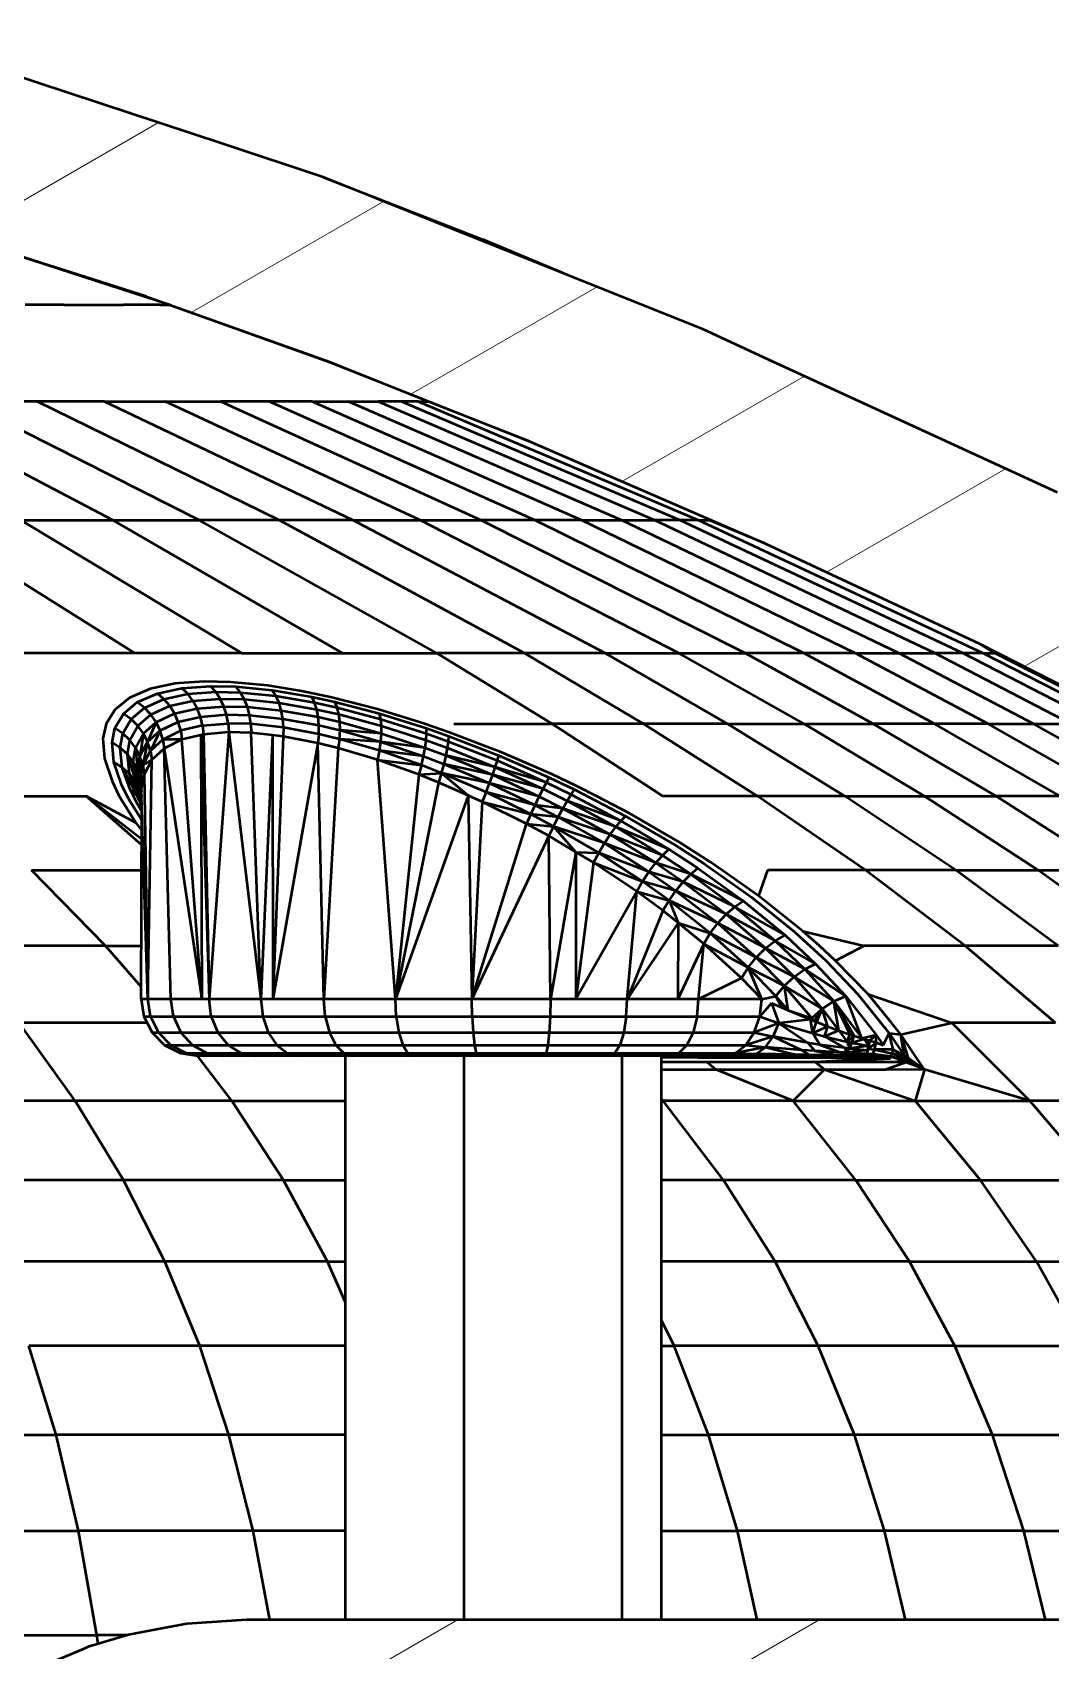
# Model space of a CAD drawing. Header units: millimetres. Extents: x -232 to 1390, y -69 to 653.
# Drawn here: x 210.38 to 228.26, y 326.87 to 355.3 of the extents above; entities that cross this region are included whole.
import ezdxf

# ---------------------------------------------------------------- set-up
doc = ezdxf.new("R2010")
doc.units = ezdxf.units.MM
doc.layers.add('Видимый контур (ГОСТ)', color=7, linetype='Continuous', lineweight=50)
doc.layers.add('Штриховка (ГОСТ)', color=7, linetype='Continuous', lineweight=18)

msp = doc.modelspace()

# ---------------------------------------------------------------- hatches: boundary and pattern name
at = {"layer": 'Штриховка (ГОСТ)'}
h = msp.add_hatch(dxfattribs=at)
h.set_pattern_fill('ANSI31', color=256, scale=25.4, angle=-15, style=0)
h.set_pattern_definition([(30, (0, 0), (-1.5875, 2.74963), [])])
h.paths.add_polyline_path([(243.533, 332.223), (243.621, 332.092), (244.2, 331.053), (244.35, 330.694), (244.424, 330.362), (244.459, 330.201), (244.476, 329.93), (244.444, 329.639), (244.415, 329.363), (244.341, 329.101), (244.264, 328.939), (244.096, 328.587), (243.939, 328.364), (243.892, 328.317), (243.538, 327.96), (243.354, 327.828), (243.316, 327.802), (242.803, 327.553), (242.695, 327.521), (242.542, 327.477), (241.976, 327.412), (214.141, 327.412), (213.094, 327.346), (212.685, 327.269), (212.07, 327.153), (211.36, 326.938), (211.27, 326.9), (210.394, 326.53), (209.949, 326.272), (209.492, 326.008), (208.894, 325.571), (208.748, 325.439), (208.117, 324.866), (207.718, 324.401), (207.439, 324.075), (207.018, 323.464), (206.878, 323.206), (206.519, 322.542), (206.261, 321.88), (206.14, 321.571), (205.946, 320.856), (205.884, 320.468), (205.78, 319.824), (205.741, 319.012), (205.741, 315.86), (205.741, 313.661), (205.741, 312.003), (205.741, 311.233), (205.741, 309.84), (205.741, 308.694), (205.741, 307.715), (205.741, 306.779), (205.741, 305.899), (205.741, 305.113), (205.741, 304.395), (205.741, 303.412), (205.741, 302.731), (205.741, 302.09), (205.741, 301.479), (205.741, 299.59), (205.741, 298.979), (205.741, 298.419), (205.741, 298.386), (205.741, 298.317), (207.245, 298.317), (208.055, 298.317), (208.604, 298.317), (208.741, 298.317), (208.741, 298.633), (208.741, 299.276), (208.741, 301.2), (208.741, 301.843), (208.741, 302.515), (208.741, 303.229), (208.741, 304.234), (208.741, 304.989), (208.741, 305.816), (208.741, 306.744), (208.741, 307.712), (208.741, 308.755), (208.741, 309.986), (208.741, 311.498), (208.741, 312.32), (208.741, 314.166), (208.741, 316.675), (208.741, 320.412), (208.806, 321.131), (208.889, 321.444), (208.966, 321.736), (209.266, 322.393), (209.617, 322.911), (209.924, 323.23), (210.118, 323.432), (210.621, 323.804), (210.746, 323.867), (211.265, 324.13), (211.708, 324.267), (211.863, 324.314), (212.577, 324.408), (212.741, 324.412), (245.612, 324.412), (246.09, 324.45), (246.39, 324.531), (246.693, 324.613), (247.044, 324.775), (247.118, 324.827), (247.559, 325.129), (247.742, 325.308), (247.836, 325.398), (248.204, 325.902), (248.377, 326.247), (248.505, 326.669), (248.558, 326.845), (248.606, 327.228), (248.587, 327.447), (248.53, 328.102), (248.395, 328.543), (248.395, 328.543), (248.095, 329.524), (247.668, 330.545), (247.668, 330.545), (246.948, 332.269), (246.839, 332.45), (246.839, 332.45), (245.777, 334.221), (245.777, 334.221), (245.413, 334.829), (244.542, 335.9), (244.542, 335.9), (243.589, 337.073), (243.127, 337.514), (243.127, 337.514), (241.507, 339.06), (241.507, 339.06), (241.268, 339.288), (239.67, 340.512), (239.67, 340.512), (238.297, 341.564), (237.687, 341.951), (237.687, 341.951), (234.489, 343.979), (233.235, 344.648), (233.235, 344.648), (228.797, 347.019), (228.374, 347.214), (228.374, 347.214), (223.31, 349.546), (223.31, 349.546), (222.149, 350.081), (218.332, 351.61), (218.332, 351.61), (215.485, 352.751), (213.723, 353.335), (213.723, 353.335), (209.929, 354.593), (208.735, 354.96), (208.727, 354.962), (207.511, 355.295), (207.511, 352.19), (208.215, 351.985), (209.019, 351.734), (212.387, 350.657), (212.825, 350.5), (215.603, 349.505), (217.374, 348.8), (219.115, 348.107), (222.324, 346.718), (223.246, 346.319), (226.999, 344.559), (227.345, 344.384), (229.78, 343.144), (230.254, 342.903), (232.115, 341.867), (233.016, 341.365), (234.318, 340.564), (235.347, 339.931), (236.359, 339.237), (237.314, 338.582), (238.21, 337.888), (238.973, 337.298), (239.855, 336.518), (240.374, 336.059), (241.283, 335.123), (241.668, 334.726), (242.503, 333.698), (242.734, 333.414)])
h.paths.add_polyline_path([(124.773, 350.488), (126.323, 351.018), (128.575, 351.734), (129.378, 351.985), (129.955, 352.152), (130.083, 352.19), (130.083, 355.295), (129.915, 355.249), (128.867, 354.962), (128.859, 354.96), (127.665, 354.593), (123.87, 353.338), (123.87, 353.338), (122.243, 352.799), (119.262, 351.609), (119.262, 351.609), (115.59, 350.143), (114.285, 349.543), (114.285, 349.543), (109.22, 347.213), (109.219, 347.213), (108.797, 347.019), (105.902, 345.536), (104.357, 344.653), (104.357, 344.653), (101.684, 343.126), (99.917, 341.938), (99.917, 341.938), (98.302, 340.852), (97.91, 340.532), (97.91, 340.532), (96.094, 339.05), (96.093, 339.05), (95.589, 338.639), (94.481, 337.502), (94.481, 337.502), (93.4, 336.393), (93.042, 335.91), (93.042, 335.91), (91.798, 334.23), (91.798, 334.23), (91.622, 333.993), (90.793, 332.431), (90.793, 332.431), (90.176, 331.266), (89.921, 330.549), (89.921, 330.549), (89.206, 328.54), (89.206, 328.54), (89.096, 328.23), (88.989, 327.614), (88.988, 327.449), (88.987, 327.228), (89.081, 326.666), (89.09, 326.612), (89.217, 326.247), (89.386, 325.941), (89.518, 325.7), (89.758, 325.398), (89.855, 325.312), (90.224, 324.981), (90.474, 324.824), (90.55, 324.775), (91.127, 324.536), (91.2, 324.519), (91.504, 324.45), (91.982, 324.412), (124.853, 324.412), (125.57, 324.347), (125.731, 324.314), (125.885, 324.265), (126.418, 324.093), (126.849, 323.868), (126.973, 323.804), (127.549, 323.367), (127.674, 323.233), (127.976, 322.911), (128.31, 322.407), (128.375, 322.308), (128.627, 321.736), (128.701, 321.443), (128.804, 321.036), (128.853, 320.412), (128.853, 316.9), (128.853, 314.312), (128.853, 312.422), (128.853, 311.605), (128.853, 310.063), (128.853, 308.813), (128.853, 307.756), (128.853, 306.789), (128.853, 305.851), (128.853, 305.016), (128.853, 304.255), (128.853, 303.25), (128.853, 302.531), (128.853, 301.854), (128.853, 301.207), (128.853, 299.283), (128.853, 298.637), (128.853, 298.419), (128.853, 298.317), (129.538, 298.317), (131.853, 298.317), (131.853, 298.389), (131.853, 298.419), (131.853, 298.986), (131.853, 299.601), (131.853, 301.49), (131.853, 302.104), (131.853, 302.749), (131.853, 303.436), (131.853, 304.419), (131.853, 305.143), (131.853, 305.937), (131.853, 306.828), (131.853, 307.762), (131.853, 308.754), (131.853, 309.919), (131.853, 311.34), (131.853, 312.104), (131.853, 313.802), (131.853, 316.069), (131.853, 319.012), (131.788, 320.054), (131.716, 320.469), (131.648, 320.856), (131.354, 321.863), (130.941, 322.819), (130.721, 323.208), (130.576, 323.464), (129.965, 324.318), (129.883, 324.407), (129.258, 325.083), (128.848, 325.442), (128.7, 325.571), (127.842, 326.174), (127.648, 326.277), (126.922, 326.662), (126.325, 326.902), (126.233, 326.938), (125.223, 327.223), (124.91, 327.271), (124.194, 327.379), (123.453, 327.412), (95.618, 327.412), (95.346, 327.427), (94.9, 327.528), (94.79, 327.553), (94.539, 327.657), (94.247, 327.84), (94.056, 327.96), (93.853, 328.141), (93.709, 328.322), (93.498, 328.587), (93.367, 328.825), (93.328, 328.936), (93.179, 329.363), (93.134, 329.631), (93.135, 330.201), (93.17, 330.362), (93.244, 330.694), (93.394, 331.053), (94.063, 332.223), (94.16, 332.393), (95.051, 333.668), (95.082, 333.705), (96.083, 334.9), (96.307, 335.127), (97.272, 336.109), (97.739, 336.538), (99.228, 337.787), (99.377, 337.897), (100.986, 339.085), (101.23, 339.245), (103.063, 340.451), (103.27, 340.573), (105.476, 341.873), (105.78, 342.052), (107.817, 343.138), (108.865, 343.697), (110.252, 344.376), (112.146, 345.304), (115.269, 346.721), (115.903, 347.009), (119.583, 348.559), (120.218, 348.805), (123.034, 349.895)])
h.paths.add_polyline_path([(142.297, 346.317), (140.797, 346.317), (140.797, 346.283), (140.797, 344.875), (140.797, 315.317), (140.846, 315.008), (140.895, 314.699), (141.037, 314.42), (141.179, 314.141), (141.4, 313.92), (141.621, 313.699), (141.9, 313.557), (142.179, 313.415), (142.488, 313.366), (142.797, 313.317), (168.797, 313.317), (194.797, 313.317), (195.106, 313.366), (195.415, 313.415), (195.694, 313.557), (195.973, 313.699), (196.194, 313.92), (196.415, 314.141), (196.557, 314.42), (196.699, 314.699), (196.748, 315.008), (196.797, 315.317), (196.797, 344.875), (196.797, 346.283), (196.797, 346.317), (195.297, 346.317), (193.797, 346.317), (193.797, 346.283), (193.797, 344.895), (193.797, 316.817), (193.785, 316.74), (193.772, 316.662), (193.737, 316.593), (193.701, 316.523), (193.646, 316.468), (193.591, 316.412), (193.521, 316.377), (193.451, 316.341), (193.374, 316.329), (193.297, 316.317), (168.797, 316.317), (144.297, 316.317), (144.22, 316.329), (144.142, 316.341), (144.073, 316.377), (144.003, 316.412), (143.948, 316.468), (143.892, 316.523), (143.857, 316.593), (143.821, 316.662), (143.809, 316.74), (143.797, 316.817), (143.797, 344.895), (143.797, 346.317), (143.628, 346.317)])

# ---------------------------------------------------------------- linework, layer by layer
at = {"layer": 'Видимый контур (ГОСТ)'}
for p, q in [((213.723, 353.335), (209.929, 354.593)), ((215.485, 352.751), (213.723, 353.335)), ((213.723, 353.335), (213.723, 353.335)), ((218.332, 351.61), (215.485, 352.751)), ((215.485, 352.751), (218.29, 351.655)), ((212.825, 350.5), (209.01, 351.734)), ((212.387, 350.657), (209.01, 351.734)), ((209.019, 351.734), (212.387, 350.657)), ((218.332, 351.61), (218.29, 351.655)), ((219.766, 351.036), (218.29, 351.655)), ((222.149, 350.081), (218.332, 351.61)), ((218.332, 351.61), (218.332, 351.61)), ((210.932, 350.509), (210.254, 350.509)), ((210.932, 350.509), (211.508, 350.509)), ((211.508, 350.509), (211.982, 350.509)), ((212.351, 350.509), (211.982, 350.509)), ((212.616, 350.509), (212.351, 350.509)), ((212.387, 350.657), (212.825, 350.5)), ((212.616, 350.509), (212.775, 350.509)), ((215.603, 349.505), (212.775, 350.509)), ((212.775, 350.509), (212.825, 350.5)), ((212.825, 350.5), (215.603, 349.505)), ((223.31, 349.546), (222.149, 350.081)), ((215.603, 349.505), (217.374, 348.8)), ((217.32, 348.813), (215.603, 349.505)), ((228.374, 347.214), (223.31, 349.546)), ((223.31, 349.546), (223.31, 349.546)), ((211.794, 346.729), (207.818, 348.813)), ((213.307, 346.729), (209.191, 348.813)), ((210.467, 348.813), (209.191, 348.813)), ((214.712, 346.729), (210.467, 348.813)), ((211.642, 348.813), (210.467, 348.813)), ((216.007, 346.729), (211.642, 348.813)), ((211.642, 348.813), (212.714, 348.813)), ((217.189, 346.729), (212.714, 348.813)), ((212.714, 348.813), (213.681, 348.813)), ((218.254, 346.729), (213.681, 348.813)), ((214.539, 348.813), (213.681, 348.813)), ((219.199, 346.729), (214.539, 348.813)), ((215.287, 348.813), (214.539, 348.813)), ((220.023, 346.729), (215.287, 348.813)), ((215.287, 348.813), (215.923, 348.813)), ((220.724, 346.729), (215.923, 348.813)), ((215.923, 348.813), (216.445, 348.813)), ((221.3, 346.729), (216.445, 348.813)), ((216.853, 348.813), (216.445, 348.813)), ((221.749, 346.729), (216.853, 348.813)), ((217.145, 348.813), (216.853, 348.813)), ((222.071, 346.729), (217.145, 348.813)), ((217.145, 348.813), (217.32, 348.813)), ((219.115, 348.107), (217.32, 348.813)), ((217.374, 348.8), (219.115, 348.107)), ((219.115, 348.107), (222.324, 346.718)), ((212.18, 344.389), (208.461, 346.729)), ((214.057, 344.389), (210.177, 346.729)), ((210.177, 346.729), (211.794, 346.729)), ((215.825, 344.389), (211.794, 346.729)), ((211.794, 346.729), (213.307, 346.729)), ((214.712, 346.729), (213.307, 346.729)), ((217.48, 344.389), (213.307, 346.729)), ((219.017, 344.389), (214.712, 346.729)), ((216.007, 346.729), (214.712, 346.729)), ((220.434, 344.389), (216.007, 346.729)), ((216.007, 346.729), (217.189, 346.729)), ((221.726, 344.389), (217.189, 346.729)), ((217.189, 346.729), (218.254, 346.729)), ((219.199, 346.729), (218.254, 346.729)), ((222.891, 344.389), (218.254, 346.729)), ((223.925, 344.389), (219.199, 346.729)), ((220.023, 346.729), (219.199, 346.729)), ((224.826, 344.389), (220.023, 346.729)), ((220.023, 346.729), (220.724, 346.729)), ((225.593, 344.389), (220.724, 346.729)), ((220.724, 346.729), (221.3, 346.729)), ((221.749, 346.729), (221.3, 346.729)), ((226.222, 344.389), (221.3, 346.729)), ((226.714, 344.389), (221.749, 346.729)), ((222.071, 346.729), (221.749, 346.729)), ((227.065, 344.389), (222.071, 346.729)), ((222.071, 346.729), (222.264, 346.729)), ((223.246, 346.319), (222.264, 346.729)), ((222.324, 346.718), (223.246, 346.319)), ((223.246, 346.319), (226.999, 344.559)), ((226.999, 344.559), (227.345, 344.384)), ((227.277, 344.389), (226.999, 344.559)), ((212.18, 344.389), (210.198, 344.389)), ((214.057, 344.389), (212.18, 344.389)), ((214.057, 344.389), (215.825, 344.389)), ((215.825, 344.389), (217.48, 344.389)), ((219.506, 343.151), (217.48, 344.389)), ((219.017, 344.389), (217.48, 344.389)), ((221.107, 343.151), (219.017, 344.389)), ((220.434, 344.389), (219.017, 344.389)), ((222.582, 343.151), (220.434, 344.389)), ((220.434, 344.389), (221.726, 344.389)), ((223.928, 343.151), (221.726, 344.389)), ((221.726, 344.389), (222.891, 344.389)), ((225.142, 343.151), (222.891, 344.389)), ((223.925, 344.389), (222.891, 344.389)), ((226.219, 343.151), (223.925, 344.389)), ((224.826, 344.389), (223.925, 344.389)), ((227.158, 343.151), (224.826, 344.389)), ((224.826, 344.389), (225.593, 344.389)), ((227.956, 343.151), (225.593, 344.389)), ((225.593, 344.389), (226.222, 344.389)), ((228.612, 343.151), (226.222, 344.389)), ((226.714, 344.389), (226.222, 344.389)), ((229.124, 343.151), (226.714, 344.389)), ((227.065, 344.389), (226.714, 344.389)), ((229.49, 343.151), (227.065, 344.389)), ((227.065, 344.389), (227.277, 344.389)), ((229.71, 343.151), (227.277, 344.389)), ((227.345, 344.384), (229.78, 343.144)), ((212.447, 343.764), (212.085, 343.609)), ((212.223, 343.531), (212.575, 343.684)), ((212.886, 343.858), (212.447, 343.764)), ((212.575, 343.684), (213.002, 343.777)), ((212.691, 343.583), (212.575, 343.684)), ((212.691, 343.583), (213.107, 343.675)), ((212.96, 343.863), (212.886, 343.858)), ((213.404, 343.895), (212.96, 343.863)), ((213.002, 343.777), (213.507, 343.813)), ((213.107, 343.675), (213.002, 343.777)), ((213.107, 343.675), (213.6, 343.711)), ((213.198, 343.556), (213.107, 343.675)), ((213.858, 343.885), (213.404, 343.895)), ((213.6, 343.711), (213.507, 343.813)), ((213.507, 343.813), (213.951, 343.804)), ((213.679, 343.592), (213.6, 343.711)), ((213.6, 343.711), (214.032, 343.702)), ((214.512, 343.822), (213.858, 343.885)), ((214.032, 343.702), (213.951, 343.804)), ((213.951, 343.804), (214.59, 343.741)), ((214.101, 343.582), (214.032, 343.702)), ((214.032, 343.702), (214.656, 343.64)), ((215.077, 343.728), (214.512, 343.822)), ((214.656, 343.64), (214.59, 343.741)), ((214.59, 343.741), (215.285, 343.624)), ((214.711, 343.521), (214.656, 343.64)), ((214.656, 343.64), (215.335, 343.524)), ((215.223, 343.704), (215.077, 343.728)), ((215.637, 343.615), (215.223, 343.704)), ((211.832, 343.405), (211.753, 343.274)), ((212.085, 343.609), (211.832, 343.405)), ((211.98, 343.329), (212.223, 343.531)), ((212.114, 343.231), (212.35, 343.431)), ((212.35, 343.431), (212.223, 343.531)), ((212.35, 343.431), (212.691, 343.583)), ((212.46, 343.313), (212.35, 343.431)), ((212.46, 343.313), (212.792, 343.464)), ((212.792, 343.464), (212.691, 343.583)), ((212.792, 343.464), (213.198, 343.556)), ((212.876, 343.33), (212.792, 343.464)), ((212.876, 343.33), (213.273, 343.421)), ((213.198, 343.556), (213.679, 343.592)), ((213.273, 343.421), (213.198, 343.556)), ((213.273, 343.421), (213.743, 343.458)), ((213.33, 343.276), (213.273, 343.421)), ((213.743, 343.458), (213.679, 343.592)), ((213.679, 343.592), (214.101, 343.582)), ((213.79, 343.312), (213.743, 343.458)), ((213.743, 343.458), (214.156, 343.448)), ((214.156, 343.448), (214.101, 343.582)), ((214.101, 343.582), (214.711, 343.521)), ((214.194, 343.303), (214.156, 343.448)), ((214.156, 343.448), (214.751, 343.387)), ((214.751, 343.387), (214.711, 343.521)), ((214.711, 343.521), (215.374, 343.405)), ((214.777, 343.241), (214.751, 343.387)), ((214.751, 343.387), (215.4, 343.271)), ((215.335, 343.524), (215.285, 343.624)), ((215.285, 343.624), (215.689, 343.537)), ((215.374, 343.405), (215.335, 343.524)), ((215.335, 343.524), (215.731, 343.437)), ((215.4, 343.271), (215.374, 343.405)), ((215.374, 343.405), (215.76, 343.319)), ((216.442, 343.408), (215.637, 343.615)), ((215.731, 343.437), (215.689, 343.537)), ((215.689, 343.537), (216.477, 343.332)), ((215.76, 343.319), (215.731, 343.437)), ((215.731, 343.437), (216.5, 343.234)), ((217.268, 343.151), (216.442, 343.408)), ((211.675, 343.148), (211.62, 342.894)), ((211.677, 343.151), (211.675, 343.148)), ((211.753, 343.274), (211.677, 343.151)), ((211.78, 342.825), (211.83, 343.076)), ((211.83, 343.076), (211.98, 343.329)), ((211.971, 342.98), (211.83, 343.076)), ((211.971, 342.98), (212.114, 343.231)), ((212.114, 343.231), (211.98, 343.329)), ((212.093, 342.863), (212.231, 343.114)), ((212.231, 343.114), (212.114, 343.231)), ((212.231, 343.114), (212.46, 343.313)), ((212.329, 342.979), (212.231, 343.114)), ((212.329, 342.979), (212.552, 343.178)), ((212.552, 343.178), (212.403, 342.832)), ((212.552, 343.178), (212.46, 343.313)), ((212.552, 343.178), (212.876, 343.33)), ((212.623, 343.032), (212.552, 343.178)), ((212.623, 343.032), (212.941, 343.184)), ((212.941, 343.184), (212.876, 343.33)), ((212.941, 343.184), (213.33, 343.276)), ((212.985, 343.031), (212.941, 343.184)), ((213.367, 343.123), (212.985, 343.031)), ((213.33, 343.276), (213.79, 343.312)), ((213.367, 343.123), (213.33, 343.276)), ((213.367, 343.123), (213.819, 343.159)), ((213.367, 343.123), (213.384, 342.965)), ((213.819, 343.159), (213.79, 343.312)), ((213.79, 343.312), (214.194, 343.303)), ((214.216, 343.15), (213.819, 343.159)), ((213.819, 343.159), (213.83, 343.002)), ((214.216, 343.15), (214.194, 343.303)), ((214.194, 343.303), (214.777, 343.241)), ((214.216, 343.15), (214.22, 342.993)), ((214.788, 343.088), (214.216, 343.15)), ((214.788, 343.088), (214.777, 343.241)), ((214.777, 343.241), (215.412, 343.125)), ((214.788, 343.088), (214.783, 342.93)), ((215.41, 342.971), (214.788, 343.088)), ((215.412, 343.125), (215.4, 343.271)), ((215.4, 343.271), (215.777, 343.185)), ((215.41, 342.971), (215.412, 343.125)), ((215.412, 343.125), (215.781, 343.038)), ((215.777, 343.185), (215.76, 343.319)), ((215.76, 343.319), (216.512, 343.116)), ((215.781, 343.038), (215.777, 343.185)), ((215.777, 343.185), (216.512, 342.982)), ((216.5, 343.234), (216.477, 343.332)), ((216.477, 343.332), (217.297, 343.075)), ((216.512, 343.116), (216.5, 343.234)), ((216.5, 343.234), (217.301, 342.98)), ((216.512, 342.982), (216.512, 343.116)), ((216.512, 343.116), (217.294, 342.863)), ((217.281, 343.147), (217.268, 343.151)), ((217.685, 343.007), (217.281, 343.147)), ((217.301, 342.98), (217.297, 343.075)), ((217.297, 343.075), (217.691, 342.937)), ((217.782, 343.151), (219.506, 343.151)), ((221.107, 343.151), (219.506, 343.151)), ((221.45, 341.879), (219.506, 343.151)), ((223.112, 341.879), (221.107, 343.151)), ((222.582, 343.151), (221.107, 343.151)), ((224.644, 341.879), (222.582, 343.151)), ((222.582, 343.151), (223.928, 343.151)), ((226.042, 341.879), (223.928, 343.151)), ((223.928, 343.151), (225.142, 343.151)), ((227.301, 341.879), (225.142, 343.151)), ((226.219, 343.151), (225.142, 343.151)), ((228.42, 341.879), (226.219, 343.151)), ((227.158, 343.151), (226.219, 343.151)), ((229.395, 341.879), (227.158, 343.151)), ((227.158, 343.151), (227.956, 343.151)), ((230.224, 341.879), (227.956, 343.151)), ((227.956, 343.151), (228.612, 343.151)), ((211.62, 342.894), (211.648, 342.54)), ((211.925, 342.731), (211.78, 342.825)), ((211.812, 342.476), (211.78, 342.825)), ((211.925, 342.731), (211.971, 342.98)), ((212.093, 342.863), (211.971, 342.98)), ((212.05, 342.616), (212.093, 342.863)), ((212.194, 342.729), (212.093, 342.863)), ((212.194, 342.729), (212.329, 342.979)), ((212.329, 342.979), (212.27, 342.581)), ((212.27, 342.581), (212.403, 342.832)), ((212.403, 342.832), (212.32, 342.424)), ((212.403, 342.832), (212.329, 342.979)), ((212.403, 342.832), (212.623, 343.032)), ((212.453, 342.677), (212.403, 342.832)), ((212.623, 343.032), (212.453, 342.677)), ((212.671, 342.877), (212.453, 342.677)), ((212.671, 342.877), (212.623, 343.032)), ((212.671, 342.877), (212.985, 343.031)), ((212.671, 342.877), (212.694, 342.719)), ((213.006, 342.873), (212.671, 342.877)), ((213.006, 342.873), (212.694, 342.719)), ((212.985, 343.031), (213.006, 342.873)), ((213.339, 342.954), (213.006, 342.873)), ((213.355, 338.317), (213.006, 342.873)), ((213.384, 342.965), (213.339, 342.954)), ((213.339, 342.954), (213.482, 338.317)), ((213.339, 342.954), (213.355, 338.317)), ((213.83, 343.002), (213.384, 342.965)), ((213.384, 342.965), (213.482, 338.317)), ((213.83, 343.002), (213.482, 338.317)), ((214.22, 342.993), (213.83, 343.002)), ((213.83, 343.002), (214.392, 338.317)), ((214.392, 338.317), (214.22, 342.993)), ((214.595, 342.951), (214.22, 342.993)), ((214.595, 342.951), (214.392, 338.317)), ((214.783, 342.93), (214.595, 342.951)), ((214.595, 342.951), (214.602, 338.317)), ((214.783, 342.93), (214.602, 338.317)), ((215.394, 342.813), (214.602, 338.317)), ((215.394, 342.813), (214.783, 342.93)), ((215.41, 342.971), (215.394, 342.813)), ((215.498, 338.317), (215.394, 342.813)), ((215.75, 342.725), (215.394, 342.813)), ((215.772, 342.884), (215.41, 342.971)), ((215.772, 342.884), (215.75, 342.725)), ((215.772, 342.884), (215.781, 343.038)), ((216.476, 342.68), (215.772, 342.884)), ((216.5, 342.835), (215.772, 342.884)), ((215.781, 343.038), (216.5, 342.835)), ((216.512, 342.982), (215.781, 343.038)), ((216.476, 342.68), (216.5, 342.835)), ((216.5, 342.835), (216.512, 342.982)), ((216.5, 342.835), (217.248, 342.581)), ((217.276, 342.729), (216.5, 342.835)), ((216.512, 342.982), (217.276, 342.729)), ((217.276, 342.729), (217.294, 342.863)), ((217.294, 342.863), (217.301, 342.98)), ((217.294, 342.863), (217.67, 342.727)), ((217.301, 342.98), (217.686, 342.843)), ((217.67, 342.727), (217.686, 342.843)), ((218.435, 342.719), (217.685, 343.007)), ((217.686, 342.843), (217.691, 342.937)), ((217.686, 342.843), (218.543, 342.506)), ((217.691, 342.937), (218.569, 342.597)), ((211.648, 342.54), (211.779, 342.141)), ((212.05, 342.616), (211.925, 342.731)), ((211.96, 342.386), (211.925, 342.731)), ((212.152, 342.481), (212.05, 342.616)), ((212.05, 342.616), (212.189, 342.138)), ((212.087, 342.272), (212.05, 342.616)), ((212.152, 342.481), (212.194, 342.729)), ((212.27, 342.581), (212.194, 342.729)), ((212.194, 342.729), (212.228, 342.333)), ((212.228, 342.333), (212.27, 342.581)), ((212.32, 342.424), (212.27, 342.581)), ((212.27, 342.581), (212.275, 342.174)), ((212.32, 342.424), (212.453, 342.677)), ((212.476, 342.517), (212.32, 342.424)), ((212.476, 342.517), (212.341, 342.262)), ((212.408, 338.317), (212.476, 342.517)), ((212.453, 342.677), (212.476, 342.517)), ((212.556, 342.591), (212.476, 342.517)), ((212.694, 342.719), (212.556, 342.591)), ((212.694, 342.719), (213.355, 338.317)), ((212.811, 338.317), (212.694, 342.719)), ((215.75, 342.725), (215.498, 338.317)), ((216.203, 342.59), (215.75, 342.725)), ((216.442, 342.519), (216.203, 342.59)), ((216.476, 342.68), (216.442, 342.519)), ((216.753, 338.317), (216.442, 342.519)), ((217.162, 342.262), (216.442, 342.519)), ((216.442, 342.519), (217.209, 342.424)), ((217.209, 342.424), (216.476, 342.68)), ((217.248, 342.581), (216.476, 342.68)), ((217.209, 342.424), (217.248, 342.581)), ((217.248, 342.581), (217.276, 342.729)), ((217.248, 342.581), (217.607, 342.444)), ((217.276, 342.729), (217.644, 342.592)), ((217.607, 342.444), (217.644, 342.592)), ((217.644, 342.592), (217.67, 342.727)), ((217.644, 342.592), (218.461, 342.257)), ((218.507, 342.391), (217.644, 342.592)), ((217.67, 342.727), (218.507, 342.391)), ((218.583, 342.663), (218.435, 342.719)), ((218.507, 342.391), (218.543, 342.506)), ((218.543, 342.506), (218.569, 342.597)), ((218.543, 342.506), (219.404, 342.122)), ((218.569, 342.597), (219.45, 342.21)), ((219.485, 342.27), (218.583, 342.663)), ((211.96, 342.386), (211.812, 342.476)), ((211.945, 342.083), (211.812, 342.476)), ((212.087, 342.272), (211.96, 342.386)), ((211.96, 342.386), (212.221, 341.884)), ((212.095, 341.996), (211.96, 342.386)), ((212.189, 342.138), (212.087, 342.272)), ((212.087, 342.272), (212.299, 341.798)), ((212.221, 341.884), (212.087, 342.272)), ((212.228, 342.333), (212.152, 342.481)), ((212.152, 342.481), (212.262, 341.988)), ((212.189, 342.138), (212.152, 342.481)), ((212.275, 342.174), (212.228, 342.333)), ((212.228, 342.333), (212.296, 341.881)), ((212.262, 341.988), (212.228, 342.333)), ((212.275, 342.174), (212.32, 342.424)), ((212.341, 342.262), (212.275, 342.174)), ((212.341, 342.262), (212.292, 342.011)), ((212.32, 342.424), (212.341, 342.262)), ((212.341, 342.262), (212.408, 338.317)), ((217.162, 342.262), (216.753, 338.317)), ((217.209, 342.424), (217.162, 342.262)), ((217.162, 342.262), (217.562, 342.286)), ((217.508, 342.123), (217.162, 342.262)), ((217.562, 342.286), (217.209, 342.424)), ((217.562, 342.286), (217.508, 342.123)), ((217.562, 342.286), (217.607, 342.444)), ((218.031, 341.892), (217.562, 342.286)), ((218.345, 341.948), (217.562, 342.286)), ((218.406, 342.107), (217.562, 342.286)), ((217.607, 342.444), (218.406, 342.107)), ((218.461, 342.257), (217.607, 342.444)), ((218.406, 342.107), (218.461, 342.257)), ((218.461, 342.257), (218.507, 342.391)), ((218.461, 342.257), (219.28, 341.875)), ((219.346, 342.009), (218.461, 342.257)), ((218.507, 342.391), (219.346, 342.009)), ((219.404, 342.122), (218.507, 342.391)), ((219.404, 342.122), (219.45, 342.21)), ((219.45, 342.21), (219.896, 341.997)), ((219.941, 342.054), (219.485, 342.27)), ((211.779, 342.141), (211.901, 341.89)), ((212.069, 341.835), (211.945, 342.083)), ((212.221, 341.884), (212.095, 341.996)), ((212.218, 341.751), (212.095, 341.996)), ((212.262, 341.988), (212.189, 342.138)), ((212.189, 342.138), (212.297, 341.845)), ((212.298, 341.814), (212.189, 342.138)), ((212.297, 341.855), (212.262, 341.988)), ((212.275, 342.174), (212.294, 341.949)), ((212.275, 342.174), (212.292, 342.011)), ((212.408, 338.317), (212.292, 342.011)), ((217.508, 342.123), (216.753, 338.317)), ((218.031, 341.892), (217.508, 342.123)), ((218.345, 341.948), (218.279, 341.782)), ((218.345, 341.948), (218.406, 342.107)), ((219.131, 341.563), (218.345, 341.948)), ((219.207, 341.725), (218.345, 341.948)), ((218.406, 342.107), (219.207, 341.725)), ((219.28, 341.875), (218.406, 342.107)), ((219.28, 341.875), (219.346, 342.009)), ((219.346, 342.009), (219.404, 342.122)), ((219.346, 342.009), (219.77, 341.799)), ((219.404, 342.122), (219.838, 341.911)), ((219.838, 341.911), (219.896, 341.997)), ((219.896, 341.997), (220.792, 341.53)), ((220.282, 341.878), (219.941, 342.054)), ((208.97, 341.879), (211.323, 341.879)), ((212.298, 341.023), (211.323, 341.879)), ((212.298, 341.126), (211.323, 341.879)), ((212.2, 341.411), (211.323, 341.879)), ((211.901, 341.89), (212.2, 341.411)), ((212.299, 341.472), (212.069, 341.835)), ((212.299, 341.678), (212.218, 341.751)), ((212.218, 341.751), (212.299, 341.638)), ((212.299, 341.623), (212.218, 341.751)), ((212.3, 341.778), (212.221, 341.884)), ((212.299, 341.727), (212.221, 341.884)), ((212.291, 338.317), (212.3, 341.779)), ((218.031, 341.892), (216.753, 338.317)), ((218.279, 341.782), (218.031, 341.892)), ((218.031, 341.892), (218.098, 338.317)), ((218.279, 341.782), (218.098, 338.317)), ((219.053, 341.395), (218.279, 341.782)), ((218.279, 341.782), (219.131, 341.563)), ((219.131, 341.563), (219.207, 341.725)), ((219.207, 341.725), (219.28, 341.875)), ((219.207, 341.725), (219.612, 341.514)), ((219.693, 341.665), (219.207, 341.725)), ((219.28, 341.875), (219.693, 341.665)), ((219.612, 341.514), (219.693, 341.665)), ((219.693, 341.665), (219.77, 341.799)), ((219.693, 341.665), (220.523, 341.205)), ((220.62, 341.339), (219.693, 341.665)), ((219.77, 341.799), (219.838, 341.911)), ((219.77, 341.799), (220.62, 341.339)), ((220.711, 341.448), (219.77, 341.799)), ((219.838, 341.911), (220.711, 341.448)), ((220.859, 341.58), (220.282, 341.878)), ((223.112, 341.879), (221.45, 341.879)), ((225.003, 340.578), (223.112, 341.879)), ((224.644, 341.879), (223.112, 341.879)), ((226.589, 340.578), (224.644, 341.879)), ((224.644, 341.879), (226.042, 341.879)), ((228.035, 340.578), (226.042, 341.879)), ((226.042, 341.879), (227.301, 341.879)), ((229.338, 340.578), (227.301, 341.879)), ((228.42, 341.879), (227.301, 341.879)), ((212.2, 341.411), (212.298, 341.283)), ((218.098, 338.317), (219.053, 341.395)), ((219.131, 341.563), (219.053, 341.395)), ((219.444, 341.181), (219.053, 341.395)), ((219.053, 341.395), (219.528, 341.35)), ((219.528, 341.35), (219.131, 341.563)), ((219.612, 341.514), (219.131, 341.563)), ((219.528, 341.35), (219.612, 341.514)), ((219.612, 341.514), (220.423, 341.052)), ((220.523, 341.205), (219.612, 341.514)), ((220.62, 341.339), (220.711, 341.448)), ((220.711, 341.448), (220.792, 341.53)), ((220.711, 341.448), (221.554, 340.947)), ((220.792, 341.53), (221.658, 341.024)), ((221.748, 341.065), (220.859, 341.58)), ((219.444, 341.181), (218.098, 338.317)), ((219.528, 341.35), (219.444, 341.181)), ((219.475, 338.317), (219.444, 341.181)), ((219.923, 340.896), (219.444, 341.181)), ((219.923, 340.896), (219.528, 341.35)), ((220.324, 340.886), (219.528, 341.35)), ((220.423, 341.052), (219.528, 341.35)), ((220.423, 341.052), (220.523, 341.205)), ((220.523, 341.205), (220.62, 341.339)), ((220.523, 341.205), (221.323, 340.707)), ((221.441, 340.84), (220.523, 341.205)), ((220.62, 341.339), (221.441, 340.84)), ((221.554, 340.947), (220.62, 341.339)), ((219.923, 340.896), (219.475, 338.317)), ((219.923, 340.896), (219.919, 338.317)), ((220.23, 340.713), (219.923, 340.896)), ((219.923, 340.896), (220.324, 340.886)), ((220.324, 340.886), (220.23, 340.713)), ((220.324, 340.886), (220.423, 341.052)), ((221.093, 340.383), (220.324, 340.886)), ((221.205, 340.552), (220.324, 340.886)), ((220.423, 341.052), (221.205, 340.552)), ((221.323, 340.707), (220.423, 341.052)), ((221.323, 340.707), (221.441, 340.84)), ((221.441, 340.84), (221.554, 340.947)), ((221.441, 340.84), (221.937, 340.509)), ((221.554, 340.947), (222.064, 340.614)), ((221.658, 341.024), (222.183, 340.687)), ((222.287, 340.723), (221.748, 341.065)), ((211.663, 339.251), (210.368, 340.578)), ((210.368, 340.578), (212.297, 340.578)), ((220.23, 340.713), (219.919, 338.317)), ((220.99, 340.207), (220.23, 340.713)), ((220.23, 340.713), (221.093, 340.383)), ((221.093, 340.383), (221.205, 340.552)), ((221.205, 340.552), (221.323, 340.707)), ((221.205, 340.552), (221.678, 340.22)), ((221.806, 340.376), (221.205, 340.552)), ((221.323, 340.707), (221.806, 340.376)), ((221.937, 340.509), (221.323, 340.707)), ((221.806, 340.376), (221.937, 340.509)), ((221.937, 340.509), (222.064, 340.614)), ((221.937, 340.509), (222.71, 339.938)), ((222.861, 340.04), (221.937, 340.509)), ((222.064, 340.614), (222.861, 340.04)), ((222.183, 340.687), (223.003, 340.106)), ((222.497, 340.576), (222.287, 340.723)), ((223.13, 340.132), (222.497, 340.576)), ((223.283, 340.578), (223.13, 340.132)), ((225.003, 340.578), (223.283, 340.578)), ((226.754, 339.251), (225.003, 340.578)), ((226.589, 340.578), (225.003, 340.578)), ((228.389, 339.251), (226.589, 340.578)), ((226.589, 340.578), (228.035, 340.578)), ((229.88, 339.251), (228.035, 340.578)), ((228.035, 340.578), (229.338, 340.578)), ((221.093, 340.383), (220.99, 340.207)), ((221.557, 340.049), (221.093, 340.383)), ((221.678, 340.22), (221.093, 340.383)), ((221.557, 340.049), (221.678, 340.22)), ((221.678, 340.22), (221.806, 340.376)), ((221.678, 340.22), (222.413, 339.648)), ((222.559, 339.805), (221.678, 340.22)), ((221.806, 340.376), (222.559, 339.805)), ((222.71, 339.938), (221.806, 340.376)), ((220.99, 340.207), (219.919, 338.317)), ((220.821, 338.317), (220.99, 340.207)), ((221.45, 339.87), (220.99, 340.207)), ((220.99, 340.207), (221.557, 340.049)), ((221.557, 340.049), (221.45, 339.87)), ((222.281, 339.473), (221.557, 340.049)), ((221.557, 340.049), (221.719, 339.653)), ((222.413, 339.648), (221.557, 340.049)), ((222.559, 339.805), (222.71, 339.938)), ((222.71, 339.938), (222.861, 340.04)), ((222.71, 339.938), (223.419, 339.34)), ((223.593, 339.438), (222.71, 339.938)), ((222.861, 340.04), (223.593, 339.438)), ((223.003, 340.106), (223.759, 339.496)), ((223.908, 339.511), (223.13, 340.132)), ((221.45, 339.87), (220.821, 338.317)), ((221.719, 339.653), (220.821, 338.317)), ((221.719, 339.653), (221.45, 339.87)), ((221.719, 339.653), (221.712, 338.317)), ((222.169, 339.289), (221.719, 339.653)), ((221.719, 339.653), (222.281, 339.473)), ((222.413, 339.648), (222.559, 339.805)), ((222.559, 339.805), (223.248, 339.208)), ((223.419, 339.34), (222.559, 339.805)), ((222.281, 339.473), (222.169, 339.289)), ((222.281, 339.473), (222.413, 339.648)), ((222.945, 338.87), (222.281, 339.473)), ((223.087, 339.048), (222.281, 339.473)), ((222.413, 339.648), (223.087, 339.048)), ((223.248, 339.208), (222.413, 339.648)), ((223.419, 339.34), (223.593, 339.438)), ((223.593, 339.438), (224.129, 338.935)), ((223.759, 339.496), (224.314, 338.986)), ((224.197, 339.249), (223.908, 339.511)), ((223.908, 339.511), (224.98, 339.251)), ((211.663, 339.251), (209.049, 339.251)), ((212.291, 338.529), (211.663, 339.251)), ((211.663, 339.251), (212.293, 339.251)), ((222.169, 339.289), (221.712, 338.317)), ((222.075, 338.317), (222.169, 339.289)), ((222.829, 338.681), (222.169, 339.289)), ((222.169, 339.289), (222.945, 338.87)), ((223.087, 339.048), (223.248, 339.208)), ((223.248, 339.208), (223.419, 339.34)), ((223.248, 339.208), (223.751, 338.71)), ((223.938, 338.841), (223.248, 339.208)), ((223.419, 339.34), (223.938, 338.841)), ((224.129, 338.935), (223.419, 339.34)), ((224.481, 338.991), (224.197, 339.249)), ((224.98, 339.251), (224.481, 338.991)), ((226.754, 339.251), (224.98, 339.251)), ((228.343, 337.901), (226.754, 339.251)), ((228.389, 339.251), (226.754, 339.251)), ((222.945, 338.87), (222.829, 338.681)), ((222.945, 338.87), (223.087, 339.048)), ((222.945, 338.87), (223.43, 338.366)), ((223.579, 338.549), (222.945, 338.87)), ((223.183, 338.317), (222.945, 338.87)), ((223.087, 339.048), (223.579, 338.549)), ((223.751, 338.71), (223.087, 339.048)), ((223.751, 338.71), (223.938, 338.841)), ((223.938, 338.841), (224.129, 338.935)), ((223.938, 338.841), (224.45, 338.277)), ((224.66, 338.366), (223.938, 338.841)), ((224.129, 338.935), (224.66, 338.366)), ((224.314, 338.986), (224.865, 338.409)), ((225.051, 338.402), (224.481, 338.991)), ((222.829, 338.681), (222.075, 338.317)), ((223.183, 338.317), (222.829, 338.681)), ((223.43, 338.366), (223.579, 338.549)), ((223.579, 338.549), (223.751, 338.71)), ((223.579, 338.549), (224.062, 337.984)), ((224.246, 338.147), (223.579, 338.549)), ((223.579, 338.549), (223.643, 338.123)), ((223.751, 338.71), (224.246, 338.147)), ((224.45, 338.277), (223.751, 338.71)), ((212.297, 338.317), (212.291, 338.317)), ((212.291, 338.317), (212.34, 338.008)), ((212.408, 338.317), (212.297, 338.317)), ((212.456, 338.008), (212.408, 338.317)), ((212.581, 338.317), (212.408, 338.317)), ((212.811, 338.317), (212.581, 338.317)), ((212.856, 338.008), (212.811, 338.317)), ((213.355, 338.317), (212.811, 338.317)), ((213.482, 338.317), (213.355, 338.317)), ((213.522, 338.008), (213.482, 338.317)), ((214.392, 338.317), (213.482, 338.317)), ((214.602, 338.317), (214.392, 338.317)), ((214.392, 338.317), (214.425, 338.008)), ((215.498, 338.317), (214.602, 338.317)), ((215.523, 338.008), (215.498, 338.317)), ((216.213, 338.317), (215.498, 338.317)), ((216.753, 338.317), (216.213, 338.317)), ((216.768, 338.008), (216.753, 338.317)), ((218.031, 338.317), (216.753, 338.317)), ((218.098, 338.317), (218.031, 338.317)), ((218.103, 338.008), (218.098, 338.317)), ((219.475, 338.317), (218.098, 338.317)), ((219.475, 338.317), (219.47, 338.008)), ((219.919, 338.317), (219.475, 338.317)), ((220.821, 338.317), (219.919, 338.317)), ((220.805, 338.008), (220.821, 338.317)), ((221.712, 338.317), (220.821, 338.317)), ((222.075, 338.317), (221.712, 338.317)), ((222.051, 338.008), (222.075, 338.317)), ((223.183, 338.317), (222.075, 338.317)), ((223.15, 338.008), (223.183, 338.317)), ((223.353, 338.245), (223.15, 338.008)), ((223.183, 338.317), (223.43, 338.366)), ((223.353, 338.245), (223.537, 338.167)), ((223.353, 338.245), (223.485, 337.896)), ((223.537, 338.167), (223.43, 338.366)), ((223.43, 338.366), (223.643, 338.123)), ((224.246, 338.147), (224.45, 338.277)), ((224.45, 338.277), (224.66, 338.366)), ((224.45, 338.277), (224.728, 337.694)), ((224.806, 337.668), (224.45, 338.277)), ((224.539, 337.763), (224.45, 338.277)), ((224.45, 338.277), (224.943, 337.628)), ((224.66, 338.366), (225.193, 337.687)), ((224.943, 337.628), (224.66, 338.366)), ((224.865, 338.409), (225.42, 337.718)), ((225.462, 337.898), (225.051, 338.402)), ((225.051, 338.402), (226.52, 337.901)), ((212.34, 338.008), (212.482, 337.729)), ((212.34, 338.008), (212.456, 338.008)), ((212.456, 338.008), (212.595, 337.729)), ((212.456, 338.008), (212.856, 338.008)), ((212.856, 338.008), (212.987, 337.729)), ((212.856, 338.008), (213.522, 338.008)), ((213.522, 338.008), (213.638, 337.729)), ((213.522, 338.008), (214.425, 338.008)), ((214.425, 338.008), (214.521, 337.729)), ((214.425, 338.008), (215.523, 338.008)), ((215.523, 338.008), (215.595, 337.729)), ((215.523, 338.008), (216.768, 338.008)), ((216.768, 338.008), (216.812, 337.729)), ((216.768, 338.008), (218.103, 338.008)), ((218.103, 338.008), (218.119, 337.729)), ((218.103, 338.008), (219.47, 338.008)), ((219.47, 338.008), (219.455, 337.729)), ((219.47, 338.008), (220.805, 338.008)), ((220.805, 338.008), (220.761, 337.729)), ((220.805, 338.008), (222.051, 338.008)), ((222.051, 338.008), (221.979, 337.729)), ((222.051, 338.008), (223.15, 338.008)), ((223.054, 337.729), (223.15, 338.008)), ((223.15, 338.008), (223.485, 337.896)), ((224.039, 337.958), (223.485, 337.896)), ((223.537, 338.167), (223.643, 338.123)), ((223.643, 338.123), (224.062, 337.984)), ((223.643, 338.123), (224.039, 337.958)), ((224.039, 337.958), (224.103, 337.931)), ((224.079, 337.715), (224.039, 337.958)), ((224.062, 337.984), (224.246, 338.147)), ((224.062, 337.984), (224.103, 337.931)), ((224.103, 337.931), (224.246, 338.147)), ((224.246, 338.147), (224.143, 337.915)), ((224.344, 337.835), (224.246, 338.147)), ((224.246, 338.147), (224.539, 337.763)), ((211.132, 336.529), (210.152, 337.901)), ((212.394, 337.901), (210.152, 337.901)), ((212.482, 337.729), (212.703, 337.508)), ((212.482, 337.729), (212.595, 337.729)), ((212.595, 337.729), (212.813, 337.508)), ((212.595, 337.729), (212.987, 337.729)), ((212.987, 337.729), (213.19, 337.508)), ((212.987, 337.729), (213.638, 337.729)), ((213.638, 337.729), (213.819, 337.508)), ((213.638, 337.729), (214.521, 337.729)), ((214.521, 337.729), (214.671, 337.508)), ((214.521, 337.729), (215.595, 337.729)), ((215.595, 337.729), (215.707, 337.508)), ((215.595, 337.729), (216.812, 337.729)), ((216.812, 337.729), (216.882, 337.508)), ((216.812, 337.729), (218.119, 337.729)), ((218.119, 337.729), (218.142, 337.508)), ((218.119, 337.729), (219.455, 337.729)), ((219.455, 337.729), (219.431, 337.508)), ((219.455, 337.729), (220.761, 337.729)), ((220.761, 337.729), (220.692, 337.508)), ((220.761, 337.729), (221.979, 337.729)), ((221.979, 337.729), (221.867, 337.508)), ((221.979, 337.729), (223.054, 337.729)), ((222.904, 337.508), (223.054, 337.729)), ((223.485, 337.896), (223.054, 337.729)), ((223.054, 337.729), (223.387, 337.658)), ((223.387, 337.658), (223.485, 337.896)), ((223.485, 337.896), (224.079, 337.715)), ((223.485, 337.896), (223.993, 337.548)), ((224.079, 337.715), (224.143, 337.915)), ((224.344, 337.835), (224.079, 337.715)), ((224.079, 337.715), (224.283, 337.66)), ((224.079, 337.715), (224.206, 337.515)), ((224.103, 337.931), (224.143, 337.915)), ((224.143, 337.915), (224.344, 337.835)), ((224.283, 337.66), (224.344, 337.835)), ((224.539, 337.763), (224.283, 337.66)), ((224.344, 337.835), (224.539, 337.763)), ((224.539, 337.763), (224.728, 337.694)), ((224.539, 337.763), (224.685, 337.564)), ((224.685, 337.564), (224.728, 337.694)), ((224.806, 337.668), (224.685, 337.564)), ((224.728, 337.694), (224.806, 337.668)), ((224.768, 337.547), (224.806, 337.668)), ((224.806, 337.668), (224.943, 337.628)), ((224.943, 337.628), (225.193, 337.687)), ((225.074, 337.59), (225.193, 337.687)), ((225.084, 337.587), (225.193, 337.687)), ((225.191, 337.556), (225.193, 337.687)), ((225.193, 337.687), (225.313, 337.506)), ((225.313, 337.506), (225.42, 337.718)), ((225.42, 337.718), (225.628, 337.695)), ((225.494, 337.433), (225.42, 337.718)), ((225.42, 337.718), (225.683, 337.328)), ((225.628, 337.695), (225.462, 337.898)), ((225.628, 337.695), (226.52, 337.901)), ((225.628, 337.695), (225.75, 337.29)), ((226.034, 337.084), (225.628, 337.695)), ((225.683, 337.328), (225.628, 337.695)), ((228.343, 337.901), (226.52, 337.901)), ((227.888, 336.529), (226.52, 337.901)), ((212.703, 337.508), (212.982, 337.366)), ((212.703, 337.508), (212.813, 337.508)), ((212.813, 337.508), (213.086, 337.366)), ((212.813, 337.508), (213.19, 337.508)), ((213.19, 337.508), (213.447, 337.366)), ((213.19, 337.508), (213.819, 337.508)), ((213.819, 337.508), (214.047, 337.366)), ((213.819, 337.508), (214.671, 337.508)), ((214.671, 337.508), (214.859, 337.366)), ((214.671, 337.508), (215.707, 337.508)), ((215.707, 337.508), (215.848, 337.366)), ((215.707, 337.508), (216.882, 337.508)), ((216.882, 337.508), (216.969, 337.366)), ((216.882, 337.508), (218.142, 337.508)), ((218.142, 337.508), (218.172, 337.366)), ((218.142, 337.508), (219.431, 337.508)), ((219.431, 337.508), (219.402, 337.366)), ((219.431, 337.508), (220.692, 337.508)), ((220.692, 337.508), (220.605, 337.366)), ((220.692, 337.508), (221.867, 337.508)), ((221.867, 337.508), (221.726, 337.366)), ((221.867, 337.508), (222.904, 337.508)), ((222.716, 337.366), (222.904, 337.508)), ((223.249, 337.474), (222.716, 337.366)), ((223.387, 337.658), (222.904, 337.508)), ((222.904, 337.508), (223.249, 337.474)), ((223.085, 337.357), (223.249, 337.474)), ((223.249, 337.474), (223.387, 337.658)), ((223.888, 337.422), (223.249, 337.474)), ((223.249, 337.474), (223.77, 337.343)), ((223.993, 337.548), (223.387, 337.658)), ((223.387, 337.658), (223.888, 337.422)), ((224.116, 337.407), (223.888, 337.422)), ((223.888, 337.422), (224.016, 337.339)), ((224.206, 337.515), (223.993, 337.548)), ((223.993, 337.548), (224.116, 337.407)), ((224.577, 337.381), (224.116, 337.407)), ((224.116, 337.407), (224.517, 337.333)), ((224.634, 337.459), (224.206, 337.515)), ((224.206, 337.515), (224.577, 337.381)), ((224.283, 337.66), (224.685, 337.564)), ((224.283, 337.66), (224.634, 337.459)), ((224.676, 337.376), (224.577, 337.381)), ((224.577, 337.381), (224.625, 337.332)), ((224.725, 337.449), (224.634, 337.459)), ((224.634, 337.459), (224.676, 337.376)), ((224.676, 337.376), (224.725, 337.449)), ((225.044, 337.418), (224.676, 337.376)), ((224.685, 337.564), (224.768, 337.547)), ((224.685, 337.564), (224.725, 337.449)), ((224.725, 337.449), (224.768, 337.547)), ((225.06, 337.494), (224.725, 337.449)), ((224.725, 337.449), (225.044, 337.418)), ((224.99, 337.614), (224.768, 337.547)), ((224.768, 337.547), (225.06, 337.494)), ((224.943, 337.628), (224.99, 337.614)), ((224.99, 337.614), (225.074, 337.59)), ((224.99, 337.614), (225.06, 337.494)), ((225.027, 337.362), (225.044, 337.418)), ((225.031, 337.349), (225.059, 337.441)), ((225.044, 337.418), (225.049, 337.444)), ((225.044, 337.418), (225.059, 337.441)), ((225.049, 337.444), (225.06, 337.494)), ((225.059, 337.441), (225.084, 337.587)), ((225.191, 337.556), (225.059, 337.441)), ((225.06, 337.494), (225.059, 337.441)), ((225.059, 337.441), (225.164, 337.43)), ((225.06, 337.494), (225.074, 337.59)), ((225.084, 337.587), (225.06, 337.494)), ((225.084, 337.587), (225.191, 337.556)), ((225.138, 337.348), (225.164, 337.43)), ((225.164, 337.43), (225.191, 337.556)), ((225.494, 337.433), (225.164, 337.43)), ((225.164, 337.43), (225.471, 337.361)), ((225.191, 337.556), (225.313, 337.506)), ((225.471, 337.361), (225.494, 337.433)), ((225.494, 337.433), (225.683, 337.328)), ((212.982, 337.366), (213.291, 337.317)), ((212.982, 337.366), (213.086, 337.366)), ((213.086, 337.366), (213.39, 337.317)), ((213.086, 337.366), (213.447, 337.366)), ((213.882, 336.529), (213.282, 337.318)), ((213.39, 337.317), (213.291, 337.317)), ((213.731, 337.317), (213.39, 337.317)), ((213.447, 337.366), (213.731, 337.317)), ((213.447, 337.366), (214.047, 337.366)), ((214.299, 337.317), (213.731, 337.317)), ((214.047, 337.366), (214.299, 337.317)), ((214.047, 337.366), (214.859, 337.366)), ((215.068, 337.317), (214.299, 337.317)), ((214.859, 337.366), (215.068, 337.317)), ((214.859, 337.366), (215.848, 337.366)), ((216.005, 337.317), (215.068, 337.317)), ((215.848, 337.366), (216.005, 337.317)), ((215.848, 337.366), (216.969, 337.366)), ((215.878, 327.412), (215.878, 337.317)), ((217.066, 337.317), (216.005, 337.317)), ((216.969, 337.366), (217.066, 337.317)), ((216.969, 337.366), (218.172, 337.366)), ((218.205, 337.317), (217.066, 337.317)), ((217.958, 327.412), (217.958, 337.317)), ((218.172, 337.366), (218.205, 337.317)), ((218.172, 337.366), (219.402, 337.366)), ((219.369, 337.317), (218.205, 337.317)), ((219.402, 337.366), (219.369, 337.317)), ((220.508, 337.317), (219.369, 337.317)), ((219.402, 337.366), (220.605, 337.366)), ((220.605, 337.366), (220.508, 337.317)), ((221.57, 337.317), (220.508, 337.317)), ((220.605, 337.366), (221.726, 337.366)), ((220.732, 327.412), (220.732, 337.317)), ((221.426, 327.412), (221.426, 337.317)), ((222.062, 337.289), (221.426, 337.289)), ((222.229, 337.209), (221.426, 337.209)), ((221.726, 337.366), (221.57, 337.317)), ((222.507, 337.317), (221.57, 337.317)), ((221.726, 337.366), (222.716, 337.366)), ((222.062, 337.289), (223.957, 337.289)), ((224.13, 337.209), (222.229, 337.209)), ((222.229, 337.209), (222.377, 337.08)), ((222.905, 337.317), (222.507, 337.317)), ((222.716, 337.366), (223.085, 337.357)), ((222.905, 337.317), (223.085, 337.357)), ((223.77, 337.343), (222.905, 337.317)), ((223.645, 337.317), (222.905, 337.317)), ((223.77, 337.343), (223.085, 337.357)), ((223.911, 337.317), (223.645, 337.317)), ((224.016, 337.339), (223.77, 337.343)), ((224.517, 337.333), (223.911, 337.317)), ((224.455, 337.317), (223.911, 337.317)), ((223.957, 337.289), (225.001, 337.317)), ((224.991, 337.317), (223.957, 337.289)), ((223.957, 337.289), (225.114, 337.313)), ((223.957, 337.289), (225.345, 337.285)), ((224.517, 337.333), (224.016, 337.339)), ((225.345, 337.285), (224.13, 337.209)), ((224.13, 337.209), (225.438, 337.273)), ((224.13, 337.209), (224.283, 337.08)), ((225.7, 337.208), (224.13, 337.209)), ((224.572, 337.317), (224.455, 337.317)), ((224.625, 337.332), (224.517, 337.333)), ((224.991, 337.317), (224.572, 337.317)), ((224.625, 337.332), (224.676, 337.376)), ((225.027, 337.362), (224.625, 337.332)), ((224.625, 337.332), (225.009, 337.328)), ((224.676, 337.376), (225.027, 337.362)), ((224.991, 337.317), (225.009, 337.328)), ((225.001, 337.317), (224.991, 337.317)), ((225.031, 337.349), (225.001, 337.317)), ((225.009, 337.328), (225.001, 337.317)), ((225.114, 337.313), (225.001, 337.317)), ((225.009, 337.328), (225.021, 337.351)), ((225.009, 337.328), (225.031, 337.349)), ((225.021, 337.351), (225.027, 337.362)), ((225.027, 337.362), (225.031, 337.349)), ((225.114, 337.313), (225.031, 337.349)), ((225.138, 337.348), (225.031, 337.349)), ((225.138, 337.348), (225.114, 337.313)), ((225.345, 337.285), (225.114, 337.313)), ((225.452, 337.307), (225.138, 337.348)), ((225.138, 337.348), (225.345, 337.285)), ((225.345, 337.285), (225.452, 337.307)), ((225.438, 337.273), (225.345, 337.285)), ((225.36, 337.08), (225.7, 337.208)), ((225.718, 337.204), (225.36, 337.08)), ((225.452, 337.307), (225.438, 337.273)), ((225.452, 337.307), (225.471, 337.361)), ((225.7, 337.208), (225.452, 337.307)), ((225.727, 337.227), (225.452, 337.307)), ((225.683, 337.328), (225.471, 337.361)), ((225.471, 337.361), (225.737, 337.256)), ((225.683, 337.328), (225.75, 337.29)), ((225.683, 337.328), (225.737, 337.256)), ((225.7, 337.208), (225.727, 337.227)), ((225.718, 337.204), (225.7, 337.208)), ((225.727, 337.227), (225.718, 337.204)), ((226.034, 337.083), (225.718, 337.204)), ((225.727, 337.227), (225.737, 337.256)), ((226.034, 337.083), (225.727, 337.227)), ((225.737, 337.256), (225.75, 337.29)), ((226.034, 337.084), (225.737, 337.256)), ((225.75, 337.29), (226.034, 337.084)), ((221.426, 337.08), (222.377, 337.08)), ((222.377, 337.08), (223.232, 337.08)), ((223.733, 336.529), (222.377, 337.08)), ((223.232, 337.08), (224.283, 337.08)), ((224.283, 337.08), (223.733, 336.529)), ((224.283, 337.08), (225.36, 337.08)), ((224.283, 337.08), (225.879, 336.529)), ((225.36, 337.08), (226.034, 337.083)), ((226.039, 337.08), (225.879, 336.529)), ((226.034, 337.084), (226.039, 337.08)), ((226.034, 337.084), (226.034, 337.084)), ((226.034, 337.083), (226.034, 337.084)), ((226.039, 337.08), (226.034, 337.083)), ((226.034, 337.083), (226.034, 337.083)), ((227.888, 336.529), (226.039, 337.08)), ((211.132, 336.529), (208.28, 336.529)), ((211.983, 335.134), (211.132, 336.529)), ((213.882, 336.529), (211.132, 336.529)), ((214.789, 335.134), (213.882, 336.529)), ((213.882, 336.529), (215.878, 336.529)), ((221.454, 336.529), (221.426, 336.563)), ((221.454, 336.529), (221.426, 336.529)), ((222.514, 335.134), (221.454, 336.529)), ((223.733, 336.529), (221.454, 336.529)), ((224.838, 335.134), (223.733, 336.529)), ((223.733, 336.529), (225.879, 336.529)), ((227.027, 335.134), (225.879, 336.529)), ((225.879, 336.529), (227.888, 336.529)), ((229.076, 335.134), (227.888, 336.529)), ((229.754, 336.529), (227.888, 336.529)), ((211.983, 335.134), (209.074, 335.134)), ((212.709, 333.707), (211.983, 335.134)), ((214.789, 335.134), (211.983, 335.134)), ((215.562, 333.707), (214.789, 335.134)), ((214.789, 335.134), (215.878, 335.134)), ((222.514, 335.134), (221.426, 335.134)), ((223.417, 333.707), (222.514, 335.134)), ((224.838, 335.134), (222.514, 335.134)), ((225.78, 333.707), (224.838, 335.134)), ((224.838, 335.134), (227.027, 335.134)), ((228.006, 333.707), (227.027, 335.134)), ((227.027, 335.134), (229.076, 335.134)), ((212.709, 333.707), (209.752, 333.707)), ((213.32, 332.227), (212.709, 333.707)), ((215.562, 333.707), (212.709, 333.707)), ((215.562, 333.707), (215.878, 333.707)), ((215.878, 332.986), (215.562, 333.707)), ((223.417, 333.707), (221.426, 333.707)), ((224.176, 332.227), (223.417, 333.707)), ((225.78, 333.707), (223.417, 333.707)), ((225.78, 333.707), (228.006, 333.707)), ((226.572, 332.227), (225.78, 333.707)), ((228.006, 333.707), (230.09, 333.707)), ((228.83, 332.227), (228.006, 333.707)), ((221.647, 332.227), (221.426, 332.677)), ((213.32, 332.227), (210.321, 332.227)), ((210.797, 330.663), (210.321, 332.227)), ((213.83, 330.663), (213.32, 332.227)), ((215.878, 332.227), (213.32, 332.227)), ((221.426, 332.227), (221.647, 332.227)), ((222.252, 330.663), (221.647, 332.227)), ((224.176, 332.227), (221.647, 332.227)), ((224.811, 330.663), (224.176, 332.227)), ((226.572, 332.227), (224.176, 332.227)), ((227.234, 330.663), (226.572, 332.227)), ((226.572, 332.227), (228.83, 332.227)), ((207.662, 330.663), (210.797, 330.663)), ((211.192, 328.976), (210.797, 330.663)), ((213.83, 330.663), (210.797, 330.663)), ((214.254, 328.976), (213.83, 330.663)), ((215.878, 330.663), (213.83, 330.663)), ((221.426, 330.663), (222.252, 330.663)), ((222.756, 328.976), (222.252, 330.663)), ((224.811, 330.663), (222.252, 330.663)), ((225.338, 328.976), (224.811, 330.663)), ((227.234, 330.663), (224.811, 330.663)), ((227.784, 328.976), (227.234, 330.663)), ((227.234, 330.663), (229.517, 330.663)), ((208.028, 328.976), (211.192, 328.976)), ((214.254, 328.976), (211.192, 328.976)), ((211.515, 327.143), (211.192, 328.976)), ((214.549, 327.412), (214.254, 328.976)), ((215.878, 328.976), (214.254, 328.976)), ((221.426, 328.976), (222.756, 328.976)), ((223.106, 327.412), (222.756, 328.976)), ((225.338, 328.976), (222.756, 328.976)), ((225.705, 327.412), (225.338, 328.976)), ((227.784, 328.976), (225.338, 328.976)), ((228.167, 327.412), (227.784, 328.976)), ((227.784, 328.976), (230.089, 328.976)), ((212.07, 327.153), (211.36, 326.938)), ((212.685, 327.269), (212.07, 327.153)), ((213.094, 327.346), (212.685, 327.269)), ((214.141, 327.412), (213.094, 327.346)), ((241.976, 327.412), (214.141, 327.412)), ((208.326, 327.143), (211.515, 327.143)), ((211.27, 326.9), (210.394, 326.53)), ((211.36, 326.938), (211.27, 326.9)), ((211.534, 326.991), (211.515, 327.143)), ((212.038, 327.143), (211.515, 327.143))]:
    msp.add_line(p, q, dxfattribs=at)

doc.saveas('drawing.dxf')
